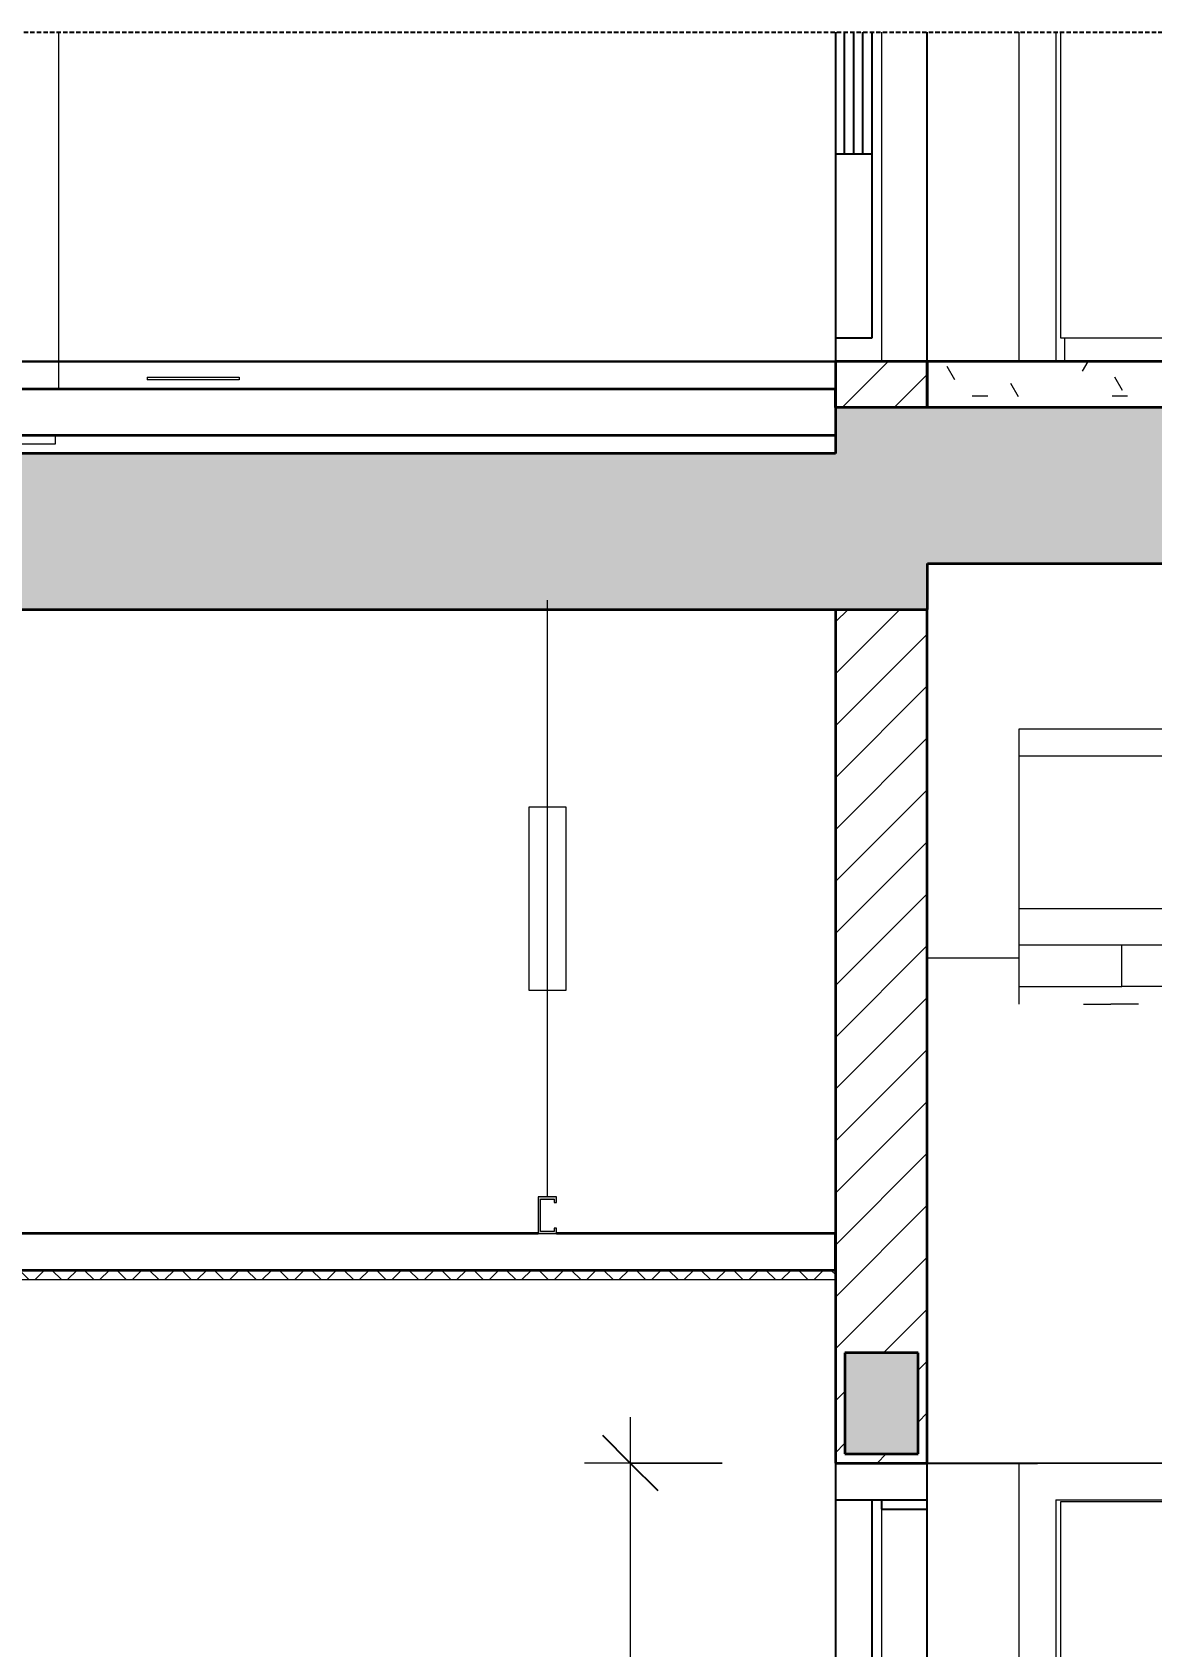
# Model space of a CAD drawing. Header units: millimetres. Extents: x 31444 to 224909, y 392 to 78637.
# Drawn here: x 90977 to 92197, y 4200 to 5959 of the extents above; entities that cross this region are included whole.
import ezdxf

# ---------------------------------------------------------------- set-up
doc = ezdxf.new("R2010")
doc.units = ezdxf.units.MM
for name, pattern in [('Centre', [31.75, 6.35, -4.7625, 15.875, -4.7625]), ('Dash', [6, 3, -3]), ('Hidden', [7.14375, 4.7625, -2.38125]), ('IMPORT-CENTER _2_', [40.64, 25.4, -5.08, 5.08, -5.08])]:
    doc.linetypes.add(name, pattern=pattern)
for name, color, linetype, lineweight in [('0-5', 130, 'Continuous', 5), ('A-ANNO-DIMS', 211, 'Continuous', 9), ('A-ANNO-DIMS-50', 211, 'Continuous', 9), ('A-CLNG-1', 250, 'Continuous', 35), ('A-CLNG-FNSH-1', 7, 'Continuous', 18), ('A-CLNG-PATT-4', 9, 'Continuous', 18), ('A-DETL-GENF', 92, 'Continuous', 18), ('A-DETL-GENF-4', 9, 'Continuous', 18), ('A-DETL-GENF-5', 92, 'Hidden', 25), ('A-DETL-GENF-HDLN-1', 7, 'Dash', 18), ('A-DETL-MEDM', 33, 'Continuous', 35), ('A-DOOR', 31, 'Continuous', 18), ('A-DOOR-3', 7, 'Continuous', 18), ('A-DOOR-4', 50, 'Continuous', 25), ('A-FLOR-2', 7, 'Continuous', 18), ('A-FLOR-FNSH-1', 250, 'Continuous', 35), ('A-FLOR-LEVL-2', 51, 'Centre', 9), ('A-FLOR-PATT-3', 67, 'Continuous', 18), ('A-GLAZ-CURT', 52, 'Continuous', 18), ('A-GLAZ-CURT-3', 7, 'Continuous', 18), ('A-WALL-2', 250, 'Continuous', 35), ('A-WALL-3', 7, 'Continuous', 18), ('A-WALL-PATT-1', 9, 'Continuous', 18), ('G-IMPT', 8, 'Continuous', 18), ('G-IMPT-5', 8, 'IMPORT-CENTER _2_', 18), ('M-EQPM', 50, 'Continuous', 18), ('M-EQPM-2', 7, 'Continuous', 18), ('M-EQPM-4', 50, 'Continuous', 25), ('S-BEAM-1', 7, 'Continuous', 18)]:
    doc.layers.add(name, color=color, linetype=linetype, lineweight=lineweight)
doc.styles.add('UTM Avo', font='', dxfattribs={"width": 0.9, "height": 125})
doc.styles.get('UTM Avo').set_extended_font_data('UTM Avo')
doc.dimstyles.new('1_Dim_chi_tiet_2_5', dxfattribs={"dimscale": 304.8, "dimtxt": 124.912619, "dimasz": 0.19685, "dimexe": 0.164042, "dimexo": 0.0625, "dimgap": 0.016404, "dimtad": 1, "dimdec": 0, "dimrnd": 5, "dimzin": 0, "dimdsep": 46, "dimtxsty": 'UTM Avo', "dimblk1": 'OBLIQUE', "dimblk2": 'OBLIQUE', "dimsah": 1, "dimcen": 0.09, "dimdle": 0.164042, "dimazin": 0, "dimtfac": 1, "dimtdec": 4, "dimtix": 1, "dimtmove": 0, "dimatfit": 3, "dimfxl": 0.328084, "dimfxlon": 1, "dimtvp": 1, "dimtolj": 1, "dimtzin": 0, "dimarcsym": 2})
pattern_1 = [(45, (60606.818, 15875), (-28.28427, 28.28427), [])]

# ---------------------------------------------------------------- blocks, each defined once
blk = doc.blocks.new('NCV_TKTC_KET CAU_rvt-5-TKCS_CĂN HỘ LOẠI 3 - MẶT CẮT 4')
at = {"layer": 'S-BEAM-1'}
blk.add_line((67036.9, 4950), (66936.9, 4950), dxfattribs=at)
blk = doc.blocks.new('DOOR_CW_01 CANH MO-PANEL KINH - DIW_01-900x2200-CỬA GỖ VÂN LAMINATE-553375-TKCS_CĂN HỘ LOẠI 3 - MẶT CẮT 4')
at = {"layer": 'A-DETL-GENF-HDLN-1'}
blk.add_line((67896.9, 5600), (67622.9, 5958.8), dxfattribs=at)
at = {"layer": 'A-DOOR-3'}
for p, q in [((67036.9, 5600), (67036.9, 5958.8)), ((67076.9, 5958.8), (67076.9, 5600)), ((67081.9, 5958.8), (67081.9, 5626)), ((67201.9, 5826), (67201.9, 5958.8)), ((67216.9, 5958.8), (67216.9, 5841)), ((67756.9, 5841), (67756.9, 5958.8)), ((67771.9, 5958.8), (67771.9, 5826)), ((67891.9, 5626), (67891.9, 5958.8)), ((67896.9, 5600), (67896.9, 5958.8)), ((67936.9, 5958.8), (67936.9, 5600)), ((67216.9, 5841), (67756.9, 5841)), ((67771.9, 5826), (67201.9, 5826)), ((67081.9, 5626), (67891.9, 5626)), ((67086.9, 5600), (67086.9, 5626)), ((67886.9, 5600), (67886.9, 5626))]:
    blk.add_line(p, q, dxfattribs=at)
blk = doc.blocks.new('DOOR_CW_01 CANH MO-PANEL KINH - DIG_02-800x2200-CỬA NHÔM KÍNH-400864-TKCS_CĂN HỘ LOẠI 3 - MẶT CẮT 4')
at = {"layer": 'A-DOOR-3'}
for p, q in [((66836.9, 5958.8), (66836.9, 5600)), ((66886.9, 5958.8), (66886.9, 5600)), ((66936.9, 5958.8), (66936.9, 5600))]:
    blk.add_line(p, q, dxfattribs=at)
at = {"layer": 'A-DOOR-4'}
for p, q in [((66836.9, 5958.8), (66836.9, 5600)), ((66836.9, 5958.8), (66836.9, 5600)), ((66846.9, 5826), (66846.9, 5958.8)), ((66856.9, 5826), (66856.9, 5958.8)), ((66866.9, 5826), (66866.9, 5958.8)), ((66876.9, 5626), (66876.9, 5958.8)), ((66936.9, 5600), (66936.9, 5958.8)), ((66936.9, 5600), (66936.9, 5958.8)), ((66876.9, 5826), (66836.9, 5826)), ((66836.9, 5626), (66876.9, 5626))]:
    blk.add_line(p, q, dxfattribs=at)
blk = doc.blocks.new('THU NUOC - THU NUOC-461820-TKCS_CĂN HỘ LOẠI 3 - MẶT CẮT 4')
at = {"layer": 'M-EQPM-2'}
for p, q in [((66087.3, 5583.2), (66187.3, 5583.2)), ((66087.3, 5583.2), (66087.3, 5580)), ((66187.3, 5580), (66087.3, 5580)), ((66187.3, 5583.2), (66187.3, 5580))]:
    blk.add_line(p, q, dxfattribs=at)
blk = doc.blocks.new('System Panel - Glazed-901219-TKCS_CĂN HỘ LOẠI 3 - MẶT CẮT 4')
at = {"layer": 'A-GLAZ-CURT-3'}
for p, q in [((65543.1, 5958.8), (65543.1, 5570)), ((65990.9, 5570), (65990.9, 5958.8))]:
    blk.add_line(p, q, dxfattribs=at)
blk = doc.blocks.new('NCV_TKTC_TANG 2_rvt-4-TKCS_CĂN HỘ LOẠI 3 - MẶT CẮT 4')
at = {"layer": 'A-FLOR-PATT-3'}
h = blk.add_hatch(dxfattribs=at)
h.set_pattern_fill('FP_14', color=256, style=0, pattern_type=2)
h.set_pattern_definition([(0, (60606.82, 15875), (203.2, 50.8), [16.764, -135.636, 16.764, -135.636, -812.8]), (0, (60606.82, 15875), (203.2, 50.8), [-304.8, 16.764, -288.036, 16.764, -135.636, -355.6]), (0, (60606.82, 15875), (203.2, 50.8), [-762, 16.764, -84.836, 16.764, -237.236]), (120, (60683.02, 15900.4), (-145.59409, 150.57636), [16.764, -135.636, 16.764, -135.636, -812.8]), (120, (60683.02, 15900.4), (-145.59409, 150.57636), [-304.8, 16.764, -288.036, 16.764, -135.636, -355.6]), (120, (60683.02, 15900.4), (-145.59409, 150.57636), [-762, 16.764, -84.836, 16.764, -237.236]), (240, (60708.42, 16002), (-57.60591, -201.37636), [16.764, -135.636, 16.764, -135.636, -812.8]), (240, (60708.42, 16002), (-57.60591, -201.37636), [-304.8, 16.764, -288.036, 16.764, -135.636, -355.6]), (240, (60708.42, 16002), (-57.60591, -201.37636), [-762, 16.764, -84.836, 16.764, -237.236])])
h.paths.add_polyline_path([(68550.2, 5550), (69836.9, 5550), (69836.9, 5600), (66936.9, 5600), (66936.9, 5550), (68136.9, 5550)])
at = {"layer": 'A-WALL-PATT-1'}
h = blk.add_hatch(dxfattribs=at)
h.set_pattern_fill('FP_13', color=256, style=0, pattern_type=2)
h.set_pattern_definition(pattern_1)
h.paths.add_polyline_path([(66886.9, 5550), (66936.9, 5550), (66936.9, 5600), (66836.9, 5600), (66837.1, 5550)])
at = {"layer": 'A-FLOR-2'}
for p, q in [((65986.9, 5510), (65539.6, 5510)), ((65986.9, 5520), (65986.9, 5510))]:
    blk.add_line(p, q, dxfattribs=at)
at = {"layer": 'A-FLOR-FNSH-1'}
for p, q in [((66937, 5600), (66837, 5600)), ((66837, 5600), (66837, 5550)), ((69836.9, 5600), (66936.9, 5600)), ((66936.9, 5600), (66936.9, 5550)), ((66937, 5550), (66937, 5600)), ((66836.9, 5570), (64936.9, 5570)), ((66836.9, 5550), (66836.9, 5570)), ((64936.9, 5520), (66836.9, 5520))]:
    blk.add_line(p, q, dxfattribs=at)
at = {"layer": 'A-WALL-2'}
for p, q in [((66936.9, 5600), (66836.9, 5600)), ((66836.9, 5600), (66836.9, 5550)), ((66936.9, 5550), (66936.9, 5600))]:
    blk.add_line(p, q, dxfattribs=at)
at = {"layer": 'A-WALL-3'}
for p, q in [((67036.9, 5700), (67036.9, 5958.8)), ((67036.9, 5600), (67036.9, 5700))]:
    blk.add_line(p, q, dxfattribs=at)
at = {"layer": 'A-DOOR'}
for name in ['DOOR_CW_01 CANH MO-PANEL KINH - DIG_02-800x2200-CỬA NHÔM KÍNH-400864-TKCS_CĂN HỘ LOẠI 3 - MẶT CẮT 4', 'DOOR_CW_01 CANH MO-PANEL KINH - DIW_01-900x2200-CỬA GỖ VÂN LAMINATE-553375-TKCS_CĂN HỘ LOẠI 3 - MẶT CẮT 4']:
    blk.add_blockref(name, (0, 0), dxfattribs=at)
at = {"layer": 'A-GLAZ-CURT'}
blk.add_blockref('System Panel - Glazed-901219-TKCS_CĂN HỘ LOẠI 3 - MẶT CẮT 4', (0, 0), dxfattribs=at)
at = {"layer": 'M-EQPM'}
blk.add_blockref('THU NUOC - THU NUOC-461820-TKCS_CĂN HỘ LOẠI 3 - MẶT CẮT 4', (0, 0), dxfattribs=at)
blk = doc.blocks.new('DOOR_CW_01 CANH MO-PANEL KINH - DIW_01-900x2200-CỬA GỖ VÂN LAMINATE-V71-TKCS_CĂN HỘ LOẠI 3 - MẶT CẮT 4')
at = {"layer": 'A-DOOR-3'}
for p, q in [((67936.9, 4400), (67036.9, 4400)), ((67036.9, 2200), (67036.9, 4400)), ((67076.9, 4360), (67076.9, 2200)), ((67076.9, 4360), (67896.9, 4360)), ((67081.9, 4358), (67081.9, 2226)), ((67891.9, 4358), (67081.9, 4358))]:
    blk.add_line(p, q, dxfattribs=at)
blk = doc.blocks.new('DOOR_CW_01 CANH MO-PANEL KINH - DIG_02-800x2200-CỬA NHÔM KÍNH-V72-TKCS_CĂN HỘ LOẠI 3 - MẶT CẮT 4')
at = {"layer": 'A-DOOR-3'}
for p, q in [((66836.9, 4360), (66836.9, 2200)), ((66886.9, 4350), (66886.9, 2200)), ((66936.9, 4350), (66936.9, 2200))]:
    blk.add_line(p, q, dxfattribs=at)
at = {"layer": 'A-DOOR-4'}
for p, q in [((66836.9, 4400), (66836.9, 2200)), ((66836.9, 4400), (67056.9, 4400)), ((66836.9, 4400), (66836.9, 2200)), ((66936.9, 4400), (66836.9, 4400)), ((66836.9, 4400), (66836.9, 4360)), ((66936.9, 2200), (66936.9, 4400)), ((66936.9, 2200), (66936.9, 4400)), ((66936.9, 4350), (66936.9, 4400)), ((66836.9, 4360), (66936.9, 4360)), ((66836.9, 4360), (66876.9, 4360)), ((66836.9, 4360), (66886.9, 4360)), ((66876.9, 2226), (66876.9, 4360)), ((66886.9, 4360), (66886.9, 4350)), ((66886.9, 4350), (66936.9, 4350))]:
    blk.add_line(p, q, dxfattribs=at)
blk = doc.blocks.new('Air_Conditioner_on_wall_20381 - Air_Conditioner_on_wall_20381-806652-TKCS_CĂN HỘ LOẠI 3 - MẶT CẮT 4')
at = {"layer": 'M-EQPM-2'}
for p, q in [((67036.9, 5170), (67036.9, 5200)), ((67036.9, 5200), (67836.9, 5200)), ((67836.9, 5200), (67836.9, 5170)), ((67036.9, 5004.1), (67036.9, 5170)), ((67836.9, 5170), (67036.9, 5170)), ((67836.9, 5170), (67836.9, 5004.1)), ((67036.9, 4964.8), (67036.9, 5004.1)), ((67036.9, 5004.1), (67836.9, 5004.1)), ((67836.9, 5004.1), (67836.9, 4964.8)), ((67036.9, 4919.1), (67036.9, 4964.8)), ((67036.9, 4964.8), (67148.9, 4964.8)), ((67148.9, 4964.8), (67816.9, 4964.8)), ((67148.9, 4919.1), (67148.9, 4964.8)), ((67816.9, 4964.8), (67836.9, 4964.8)), ((67816.9, 4964.8), (67816.9, 4919.1)), ((67836.9, 4964.8), (67836.9, 4919.1)), ((67036.9, 4900), (67036.9, 4919.1)), ((67036.9, 4919.1), (67148.9, 4919.1)), ((67816.9, 4919.1), (67148.9, 4919.1)), ((67816.9, 4919.1), (67836.9, 4919.1)), ((67836.9, 4919.1), (67836.9, 4900)), ((67107, 4900), (67136.9, 4900)), ((67166.9, 4900), (67136.9, 4900)), ((67307, 4900), (67336.9, 4900)), ((67366.9, 4900), (67336.9, 4900)), ((67507, 4900), (67536.9, 4900)), ((67566.9, 4900), (67536.9, 4900)), ((67707, 4900), (67736.9, 4900)), ((67766.9, 4900), (67736.9, 4900))]:
    blk.add_line(p, q, dxfattribs=at)
blk = doc.blocks.new('NCV_TKTC_TANG 1_rvt-4-TKCS_CĂN HỘ LOẠI 3 - MẶT CẮT 4')
at = {"layer": 'A-CLNG-PATT-4'}
h = blk.add_hatch(dxfattribs=at)
h.set_pattern_fill('FP_16', color=256, style=0, pattern_type=2)
h.set_pattern_definition([(45, (60606.818, 15875), (-17.67767, 17.67767), []), (135, (60606.818, 15875), (-17.67767, -17.67767), [])])
h.paths.add_polyline_path([(66836.9, 4600), (66836.9, 4610), (64936.9, 4610), (64936.9, 4600), (66637, 4600)])
at = {"layer": 'A-WALL-PATT-1'}
h = blk.add_hatch(dxfattribs=at)
h.set_pattern_fill('FP_13', color=256, style=0, pattern_type=2)
h.set_pattern_definition(pattern_1)
h.paths.add_polyline_path([(66926.9, 4400), (66936.9, 4400), (66936.9, 5330), (66836.9, 5330), (66836.9, 4400), (66846.9, 4400)])
h.paths.add_polyline_path([(66926.9, 4410), (66846.9, 4410), (66846.9, 4520), (66926.9, 4520), (66926.9, 4448.3)])
at = {"layer": 'A-CLNG-1'}
for p, q in [((66513.1, 4650), (65933.1, 4650)), ((66836.9, 4650), (66533.1, 4650)), ((66836.9, 4610), (66836.9, 4650)), ((66836.9, 4610), (64936.9, 4610))]:
    blk.add_line(p, q, dxfattribs=at)
at = {"layer": 'A-CLNG-FNSH-1'}
for p, q in [((66836.9, 4600), (66836.9, 4610)), ((64936.9, 4600), (66836.9, 4600))]:
    blk.add_line(p, q, dxfattribs=at)
at = {"layer": 'A-WALL-2'}
for p, q in [((66836.9, 5330), (66836.9, 4400)), ((66936.9, 4400), (66936.9, 5330)), ((66836.9, 4400), (66936.9, 4400))]:
    blk.add_line(p, q, dxfattribs=at)
at = {"layer": 'A-WALL-3'}
for p, q in [((67036.9, 4400), (67936.9, 4400)), ((67036.9, 2300), (67036.9, 4400))]:
    blk.add_line(p, q, dxfattribs=at)
at = {"layer": 'A-DOOR'}
for name in ['DOOR_CW_01 CANH MO-PANEL KINH - DIG_02-800x2200-CỬA NHÔM KÍNH-V72-TKCS_CĂN HỘ LOẠI 3 - MẶT CẮT 4', 'DOOR_CW_01 CANH MO-PANEL KINH - DIW_01-900x2200-CỬA GỖ VÂN LAMINATE-V71-TKCS_CĂN HỘ LOẠI 3 - MẶT CẮT 4']:
    blk.add_blockref(name, (0, 0), dxfattribs=at)
at = {"layer": 'M-EQPM'}
blk.add_blockref('Air_Conditioner_on_wall_20381 - Air_Conditioner_on_wall_20381-806652-TKCS_CĂN HỘ LOẠI 3 - MẶT CẮT 4', (0, 0), dxfattribs=at)
blk = doc.blocks.new('TKTC_XREF_251221_MB TANG 2-7 - TKTC_XREF_260130_MB TANG 2-5_dwg_$cc-4746802-TKCS_CĂN HỘ LOẠI 3 - MẶT CẮT 4')
at = {"layer": 'G-IMPT-5'}
for p, q in [((66374.8, 5600), (66495.9, 5600)), ((66435, 5600), (66435.8, 5600))]:
    blk.add_line(p, q, dxfattribs=at)
at = {"layer": 'M-EQPM'}
for p, q in [((66435.4, 5600), (66390.4, 5600)), ((66390.4, 5600), (66480.4, 5600)), ((66480.4, 5600), (66435.4, 5600)), ((66435.7, 5600), (66435.7, 5600))]:
    blk.add_line(p, q, dxfattribs=at)
blk = doc.blocks.new('TKTC_XREF_251221_MB TANG 2-7 - TKTC_XREF_260130_MB TANG 2-5_dwg_CUM U_DN100-4746799-TKCS_CĂN HỘ LOẠI 3 - MẶT CẮT 4')
at = {"layer": 'G-IMPT'}
for p, q in [((66382.2, 5600), (66379.9, 5600)), ((66380.9, 5600), (66489.8, 5600)), ((66381.2, 5600), (66380.9, 5600)), ((66387.8, 5600), (66381, 5600)), ((66382.1, 5600), (66382.2, 5600)), ((66386.7, 5600), (66382.2, 5600)), ((66383.2, 5600), (66382.4, 5600)), ((66385.7, 5600), (66383.2, 5600)), ((66385.7, 5600), (66383.2, 5600)), ((66385.7, 5600), (66383.2, 5600)), ((66386.5, 5600), (66385.7, 5600)), ((66389, 5600), (66386.7, 5600)), ((66386.7, 5600), (66386.7, 5600)), ((66387.2, 5600), (66483.5, 5600)), ((66390.4, 5600), (66480.4, 5600)), ((66484.8, 5600), (66482.5, 5600)), ((66490.5, 5600), (66483.6, 5600)), ((66489.3, 5600), (66484.8, 5600)), ((66484.8, 5600), (66484.8, 5600)), ((66485.8, 5600), (66485.1, 5600)), ((66488.4, 5600), (66485.8, 5600)), ((66488.3, 5600), (66485.8, 5600)), ((66488.3, 5600), (66485.8, 5600)), ((66489.1, 5600), (66488.4, 5600)), ((66491.6, 5600), (66489.3, 5600)), ((66489.3, 5600), (66489.3, 5600)), ((66490.2, 5600), (66489.8, 5600))]:
    blk.add_line(p, q, dxfattribs=at)
at = {"layer": 'G-IMPT', "flags": 128}
for points in [[(66388.9, 5600), (66390.5, 5600), (66390.5, 5600), (66378.3, 5600), (66378.3, 5600), (66379.9, 5600)], [(66379.9, 5600), (66379.9, 5600), (66388.9, 5600), (66389, 5600)], [(66386.5, 5600), (66386.5, 5600), (66382.4, 5600), (66382.4, 5600)], [(66387.5, 5600), (66387.2, 5600), (66390.4, 5600)], [(66483.9, 5600), (66483.5, 5600), (66480.4, 5600)], [(66491.6, 5600), (66493.1, 5600), (66493.1, 5600), (66481, 5600), (66481, 5600), (66482.5, 5600)], [(66482.5, 5600), (66482.5, 5600), (66491.6, 5600), (66491.6, 5600)], [(66489.1, 5600), (66489.1, 5600), (66485.1, 5600), (66485, 5600)]]:
    blk.add_lwpolyline(points, dxfattribs=at)
blk = doc.blocks.new('TKTC_XREF_251221_MB TANG 2-7 - TKTC_XREF_260130_MB TANG 2-5_dwg_$cc-4746807-TKCS_CĂN HỘ LOẠI 3 - MẶT CẮT 4')
at = {"layer": 'G-IMPT-5'}
for p, q in [((66585.1, 5600), (66738.1, 5600)), ((66661.6, 5600), (66661.6, 5600))]:
    blk.add_line(p, q, dxfattribs=at)
at = {"layer": 'M-EQPM'}
for p, q in [((66661.6, 5600), (66604.7, 5600)), ((66604.7, 5600), (66718.4, 5600)), ((66715.6, 5600), (66607.5, 5600)), ((66607.5, 5600), (66661.6, 5600)), ((66661.6, 5600), (66715.6, 5600)), ((66718.4, 5600), (66661.6, 5600))]:
    blk.add_line(p, q, dxfattribs=at)
blk = doc.blocks.new('TKTC_XREF_251221_MB TANG 2-7 - TKTC_XREF_260130_MB TANG 2-5_dwg_CUM U_DN100-V75-TKCS_CĂN HỘ LOẠI 3 - MẶT CẮT 4')
at = {"layer": 'G-IMPT'}
for p, q in [((64686.3, 5600), (64684.4, 5600)), ((64684.4, 5600), (64699.7, 5600)), ((64686.3, 5600), (64689.2, 5600)), ((64697.8, 5600), (64686.3, 5600)), ((64687.7, 5600), (64696.4, 5600)), ((64825.7, 5600), (64688.1, 5600)), ((64689.2, 5600), (64694.9, 5600)), ((64689.5, 5600), (64690.4, 5600)), ((64689.5, 5600), (64694.6, 5600)), ((64690.4, 5600), (64693.6, 5600)), ((64690.4, 5600), (64693.6, 5600)), ((64690.4, 5600), (64693.6, 5600)), ((64693.6, 5600), (64694.6, 5600)), ((64694.9, 5600), (64697.8, 5600)), ((64817.7, 5600), (64696, 5600)), ((64696, 5600), (64700, 5600)), ((64699.7, 5600), (64697.8, 5600)), ((64813.7, 5600), (64700, 5600)), ((64817.7, 5600), (64813.7, 5600)), ((64816, 5600), (64814.1, 5600)), ((64814.1, 5600), (64829.4, 5600)), ((64816, 5600), (64818.8, 5600)), ((64827.5, 5600), (64816, 5600)), ((64817.4, 5600), (64826, 5600)), ((64818.8, 5600), (64824.6, 5600)), ((64819.2, 5600), (64820.1, 5600)), ((64819.2, 5600), (64824.3, 5600)), ((64820.1, 5600), (64823.3, 5600)), ((64820.1, 5600), (64823.3, 5600)), ((64820.1, 5600), (64823.3, 5600)), ((64823.3, 5600), (64824.3, 5600)), ((64824.6, 5600), (64827.5, 5600)), ((64829.4, 5600), (64827.5, 5600))]:
    blk.add_line(p, q, dxfattribs=at)
blk = doc.blocks.new('TKTC_XREF_251221_MB TANG 2-7 - TKTC_XREF_260130_MB TANG 2-5_dwg_$cc-4746806-TKCS_CĂN HỘ LOẠI 3 - MẶT CẮT 4')
at = {"layer": 'G-IMPT-5'}
for p, q in [((66265.2, 5600), (66112.2, 5600)), ((66188.7, 5600), (66188.7, 5600))]:
    blk.add_line(p, q, dxfattribs=at)
at = {"layer": 'M-EQPM'}
for p, q in [((66245.5, 5600), (66131.8, 5600)), ((66131.8, 5600), (66188.7, 5600)), ((66188.7, 5600), (66134.6, 5600)), ((66134.6, 5600), (66242.7, 5600)), ((66242.7, 5600), (66188.7, 5600)), ((66188.7, 5600), (66245.5, 5600))]:
    blk.add_line(p, q, dxfattribs=at)
blk = doc.blocks.new('TKTC_XREF_251221_MB TANG 2-7 - TKTC_XREF_260130_MB TANG 2-5_dwg_$cc-4746801-TKCS_CĂN HỘ LOẠI 3 - MẶT CẮT 4')
at = {"layer": 'G-IMPT-5'}
for p, q in [((65979.8, 5600), (66100.8, 5600)), ((66039.9, 5600), (66040.7, 5600))]:
    blk.add_line(p, q, dxfattribs=at)
at = {"layer": 'M-EQPM'}
for p, q in [((66040.3, 5600), (65995.3, 5600)), ((65995.3, 5600), (66085.3, 5600)), ((66085.3, 5600), (66040.3, 5600)), ((66040.6, 5600), (66040.6, 5600))]:
    blk.add_line(p, q, dxfattribs=at)
blk = doc.blocks.new('TKTC_XREF_251221_MB TANG 2-7 - TKTC_XREF_260130_MB TANG 2-5_dwg_$cc-V76-TKCS_CĂN HỘ LOẠI 3 - MẶT CẮT 4')
at = {"layer": 'G-IMPT-5'}
for p, q in [((66357.5, 5600), (66478.6, 5600)), ((66417.6, 5600), (66418.5, 5600))]:
    blk.add_line(p, q, dxfattribs=at)
at = {"layer": 'M-EQPM'}
for p, q in [((66418, 5600), (66373, 5600)), ((66373, 5600), (66463, 5600)), ((66463, 5600), (66418, 5600)), ((66418.3, 5600), (66418.3, 5600))]:
    blk.add_line(p, q, dxfattribs=at)
blk = doc.blocks.new('TKTC_XREF_251221_MB TANG 2-7 - TKTC_XREF_260130_MB TANG 2-5_dwg_CUM U_DN100-V77-TKCS_CĂN HỘ LOẠI 3 - MẶT CẮT 4')
at = {"layer": 'G-IMPT'}
for p, q in [((66364.8, 5600), (66362.6, 5600)), ((66363.5, 5600), (66472.5, 5600)), ((66363.9, 5600), (66363.5, 5600)), ((66370.5, 5600), (66363.7, 5600)), ((66369.4, 5600), (66364.8, 5600)), ((66364.8, 5600), (66364.8, 5600)), ((66365.9, 5600), (66365.1, 5600)), ((66368.4, 5600), (66365.9, 5600)), ((66368.4, 5600), (66365.9, 5600)), ((66368.4, 5600), (66365.9, 5600)), ((66369.2, 5600), (66368.4, 5600)), ((66371.7, 5600), (66369.4, 5600)), ((66369.4, 5600), (66369.4, 5600)), ((66369.9, 5600), (66466.2, 5600)), ((66373, 5600), (66463, 5600)), ((66467.5, 5600), (66465.2, 5600)), ((66473.2, 5600), (66466.3, 5600)), ((66467.4, 5600), (66467.5, 5600)), ((66472, 5600), (66467.5, 5600)), ((66468.5, 5600), (66467.8, 5600)), ((66471, 5600), (66468.5, 5600)), ((66471, 5600), (66468.5, 5600)), ((66471, 5600), (66468.5, 5600)), ((66471.8, 5600), (66471, 5600)), ((66474.3, 5600), (66472, 5600)), ((66472, 5600), (66472, 5600)), ((66472.9, 5600), (66472.5, 5600))]:
    blk.add_line(p, q, dxfattribs=at)
at = {"layer": 'G-IMPT', "flags": 128}
for points in [[(66371.6, 5600), (66373.1, 5600), (66373.1, 5600), (66361, 5600), (66361, 5600), (66362.5, 5600)], [(66362.6, 5600), (66362.5, 5600), (66371.6, 5600), (66371.7, 5600)], [(66369.1, 5600), (66369.2, 5600), (66365.1, 5600), (66365.1, 5600)], [(66370.2, 5600), (66369.9, 5600), (66373, 5600)], [(66466.5, 5600), (66466.2, 5600), (66463, 5600)], [(66474.3, 5600), (66475.8, 5600), (66475.8, 5600), (66463.6, 5600), (66463.6, 5600), (66465.2, 5600)], [(66465.2, 5600), (66465.2, 5600), (66474.3, 5600), (66474.3, 5600)], [(66471.8, 5600), (66471.8, 5600), (66467.8, 5600), (66467.7, 5600)]]:
    blk.add_lwpolyline(points, dxfattribs=at)
blk = doc.blocks.new('TKTC_XREF_251221_MB TANG 2-7 - TKTC_XREF_260130_MB TANG 2-5_dwg_$cc-4746798-TKCS_CĂN HỘ LOẠI 3 - MẶT CẮT 4')
at = {"layer": 'G-IMPT-5'}
for p, q in [((66581.7, 5600), (66734.8, 5600)), ((66658.2, 5600), (66658.3, 5600))]:
    blk.add_line(p, q, dxfattribs=at)
at = {"layer": 'M-EQPM'}
for p, q in [((66658.2, 5600), (66601.4, 5600)), ((66601.4, 5600), (66715.1, 5600)), ((66715.1, 5600), (66658.2, 5600)), ((66658.3, 5600), (66658.3, 5600))]:
    blk.add_line(p, q, dxfattribs=at)
blk = doc.blocks.new('TKTC_XREF_251221_MB TANG 2-7 - TKTC_XREF_260130_MB TANG 2-5_dwg_CUM U_DN100-V78-TKCS_CĂN HỘ LOẠI 3 - MẶT CẮT 4')
at = {"layer": 'G-IMPT'}
for p, q in [((66588.6, 5600), (66591.5, 5600)), ((66590.1, 5600), (66598.7, 5600)), ((66728, 5600), (66590.3, 5600)), ((66590.4, 5600), (66590.3, 5600)), ((66591.5, 5600), (66597.2, 5600)), ((66591.5, 5600), (66591.5, 5600)), ((66591.8, 5600), (66592.8, 5600)), ((66592.8, 5600), (66596, 5600)), ((66592.8, 5600), (66596, 5600)), ((66592.8, 5600), (66596, 5600)), ((66596, 5600), (66596.9, 5600)), ((66597.2, 5600), (66600.1, 5600)), ((66597.2, 5600), (66597.2, 5600)), ((66720, 5600), (66598.3, 5600)), ((66716, 5600), (66602.3, 5600)), ((66718.3, 5600), (66721.2, 5600)), ((66719.7, 5600), (66728.3, 5600)), ((66721.2, 5600), (66726.9, 5600)), ((66721.2, 5600), (66721.2, 5600)), ((66721.5, 5600), (66722.4, 5600)), ((66722.4, 5600), (66725.6, 5600)), ((66722.4, 5600), (66725.6, 5600)), ((66722.4, 5600), (66725.6, 5600)), ((66725.6, 5600), (66726.6, 5600)), ((66726.9, 5600), (66729.8, 5600)), ((66726.9, 5600), (66726.9, 5600)), ((66728, 5600), (66728, 5600))]:
    blk.add_line(p, q, dxfattribs=at)
at = {"layer": 'G-IMPT', "flags": 128}
for points in [[(66588.6, 5600), (66586.7, 5600), (66586.7, 5600), (66602, 5600), (66602, 5600), (66600.1, 5600)], [(66600.1, 5600), (66600.1, 5600), (66588.6, 5600), (66588.6, 5600)], [(66591.8, 5600), (66591.8, 5600), (66596.9, 5600), (66596.9, 5600)], [(66598.3, 5600), (66598.3, 5600), (66602.3, 5600)], [(66720, 5600), (66720, 5600), (66716, 5600)], [(66718.3, 5600), (66716.4, 5600), (66716.4, 5600), (66731.7, 5600), (66731.7, 5600), (66729.8, 5600)], [(66729.8, 5600), (66729.8, 5600), (66718.3, 5600), (66718.3, 5600)], [(66721.5, 5600), (66721.5, 5600), (66726.6, 5600), (66726.6, 5600)]]:
    blk.add_lwpolyline(points, dxfattribs=at)
blk = doc.blocks.new('TKTC_XREF_251221_MB TANG 2-7 - TKTC_XREF_260130_MB TANG 2-5_dwg_$cc-4746795-TKCS_CĂN HỘ LOẠI 3 - MẶT CẮT 4')
at = {"layer": 'G-IMPT-5'}
for p, q in [((66261.3, 5600), (66108.3, 5600)), ((66184.7, 5600), (66184.9, 5600))]:
    blk.add_line(p, q, dxfattribs=at)
at = {"layer": 'M-EQPM'}
for p, q in [((66241.7, 5600), (66127.9, 5600)), ((66127.9, 5600), (66184.8, 5600)), ((66184.8, 5600), (66184.8, 5600)), ((66184.8, 5600), (66241.7, 5600))]:
    blk.add_line(p, q, dxfattribs=at)
blk = doc.blocks.new('TKTC_XREF_251221_MB TANG 2-7 - TKTC_XREF_260130_MB TANG 2-5_dwg_$cc-V79-TKCS_CĂN HỘ LOẠI 3 - MẶT CẮT 4')
at = {"layer": 'G-IMPT-5'}
for p, q in [((65986.3, 5600), (66107.4, 5600)), ((66046.4, 5600), (66047.3, 5600))]:
    blk.add_line(p, q, dxfattribs=at)
at = {"layer": 'M-EQPM'}
for p, q in [((66046.9, 5600), (66001.9, 5600)), ((66001.9, 5600), (66091.9, 5600)), ((66091.9, 5600), (66046.9, 5600)), ((66047.2, 5600), (66047.2, 5600))]:
    blk.add_line(p, q, dxfattribs=at)
blk = doc.blocks.new('TKTC_XREF_251221_MB TANG 2-7 - TKTC_XREF_251221_MB TANG 2-7-2039446-TKCS_CĂN HỘ LOẠI 3 - MẶT CẮT 4')
at = {"layer": 'M-EQPM'}
for p, q in [((66735, 5600), (65983.3, 5600)), ((65983.3, 5600), (66735.3, 5600)), ((66736.2, 5600), (65984.3, 5600)), ((65984.3, 5600), (65984.6, 5600)), ((65984.6, 5600), (66734.7, 5600)), ((66735.2, 5600), (65985.1, 5600)), ((65985.1, 5600), (65985.4, 5600)), ((66737.1, 5600), (65985.3, 5600)), ((65985.3, 5600), (66737.4, 5600)), ((65985.4, 5600), (66735.5, 5600)), ((65986, 5600), (65986.3, 5600)), ((66734.5, 5600), (65986, 5600)), ((65986.3, 5600), (66736.5, 5600)), ((66734.7, 5600), (66734.5, 5600)), ((66735.3, 5600), (66735, 5600)), ((66735.5, 5600), (66735.2, 5600)), ((66736.5, 5600), (66736.2, 5600)), ((66737.4, 5600), (66737.1, 5600))]:
    blk.add_line(p, q, dxfattribs=at)
at = {"layer": 'M-EQPM-4'}
for p, q in [((61166.4, 5600), (70715.3, 5600)), ((69765.2, 5600), (65036.9, 5600)), ((65036.9, 5600), (69763.6, 5600))]:
    blk.add_line(p, q, dxfattribs=at)
for name, p in [('TKTC_XREF_251221_MB TANG 2-7 - TKTC_XREF_260130_MB TANG 2-5_dwg_$cc-4746801-TKCS_CĂN HỘ LOẠI 3 - MẶT CẮT 4', (0, 0)), ('TKTC_XREF_251221_MB TANG 2-7 - TKTC_XREF_260130_MB TANG 2-5_dwg_$cc-4746801-TKCS_CĂN HỘ LOẠI 3 - MẶT CẮT 4', (2.1, 0)), ('TKTC_XREF_251221_MB TANG 2-7 - TKTC_XREF_260130_MB TANG 2-5_dwg_CUM U_DN100-4746799-TKCS_CĂN HỘ LOẠI 3 - MẶT CẮT 4', (-395.1, 0)), ('TKTC_XREF_251221_MB TANG 2-7 - TKTC_XREF_260130_MB TANG 2-5_dwg_CUM U_DN100-4746799-TKCS_CĂN HỘ LOẠI 3 - MẶT CẮT 4', (-393, 0)), ('TKTC_XREF_251221_MB TANG 2-7 - TKTC_XREF_260130_MB TANG 2-5_dwg_$cc-V79-TKCS_CĂN HỘ LOẠI 3 - MẶT CẮT 4', (-0.8, 0)), ('TKTC_XREF_251221_MB TANG 2-7 - TKTC_XREF_260130_MB TANG 2-5_dwg_$cc-V79-TKCS_CĂN HỘ LOẠI 3 - MẶT CẮT 4', (0, 0)), ('TKTC_XREF_251221_MB TANG 2-7 - TKTC_XREF_260130_MB TANG 2-5_dwg_$cc-V79-TKCS_CĂN HỘ LOẠI 3 - MẶT CẮT 4', (1, 0)), ('TKTC_XREF_251221_MB TANG 2-7 - TKTC_XREF_260130_MB TANG 2-5_dwg_CUM U_DN100-V77-TKCS_CĂN HỘ LOẠI 3 - MẶT CẮT 4', (-371.9, 0)), ('TKTC_XREF_251221_MB TANG 2-7 - TKTC_XREF_260130_MB TANG 2-5_dwg_CUM U_DN100-V77-TKCS_CĂN HỘ LOẠI 3 - MẶT CẮT 4', (-371.1, 0)), ('TKTC_XREF_251221_MB TANG 2-7 - TKTC_XREF_260130_MB TANG 2-5_dwg_CUM U_DN100-V77-TKCS_CĂN HỘ LOẠI 3 - MẶT CẮT 4', (-370.2, 0)), ('TKTC_XREF_251221_MB TANG 2-7 - TKTC_XREF_260130_MB TANG 2-5_dwg_$cc-4746795-TKCS_CĂN HỘ LOẠI 3 - MẶT CẮT 4', (-0.8, 0)), ('TKTC_XREF_251221_MB TANG 2-7 - TKTC_XREF_260130_MB TANG 2-5_dwg_$cc-4746795-TKCS_CĂN HỘ LOẠI 3 - MẶT CẮT 4', (0, 0)), ('TKTC_XREF_251221_MB TANG 2-7 - TKTC_XREF_260130_MB TANG 2-5_dwg_$cc-4746795-TKCS_CĂN HỘ LOẠI 3 - MẶT CẮT 4', (1, 0)), ('TKTC_XREF_251221_MB TANG 2-7 - TKTC_XREF_260130_MB TANG 2-5_dwg_CUM U_DN100-V78-TKCS_CĂN HỘ LOẠI 3 - MẶT CẮT 4', (-475.1, 0)), ('TKTC_XREF_251221_MB TANG 2-7 - TKTC_XREF_260130_MB TANG 2-5_dwg_$cc-4746806-TKCS_CĂN HỘ LOẠI 3 - MẶT CẮT 4', (0, 0)), ('TKTC_XREF_251221_MB TANG 2-7 - TKTC_XREF_260130_MB TANG 2-5_dwg_CUM U_DN100-V78-TKCS_CĂN HỘ LOẠI 3 - MẶT CẮT 4', (-474.3, 0)), ('TKTC_XREF_251221_MB TANG 2-7 - TKTC_XREF_260130_MB TANG 2-5_dwg_CUM U_DN100-V78-TKCS_CĂN HỘ LOẠI 3 - MẶT CẮT 4', (-473.4, 0)), ('TKTC_XREF_251221_MB TANG 2-7 - TKTC_XREF_260130_MB TANG 2-5_dwg_$cc-4746806-TKCS_CĂN HỘ LOẠI 3 - MẶT CẮT 4', (2.1, 0)), ('TKTC_XREF_251221_MB TANG 2-7 - TKTC_XREF_260130_MB TANG 2-5_dwg_CUM U_DN100-V75-TKCS_CĂN HỘ LOẠI 3 - MẶT CẮT 4', (1431.8, 0)), ('TKTC_XREF_251221_MB TANG 2-7 - TKTC_XREF_260130_MB TANG 2-5_dwg_CUM U_DN100-V75-TKCS_CĂN HỘ LOẠI 3 - MẶT CẮT 4', (1433.8, 0)), ('TKTC_XREF_251221_MB TANG 2-7 - TKTC_XREF_260130_MB TANG 2-5_dwg_$cc-V76-TKCS_CĂN HỘ LOẠI 3 - MẶT CẮT 4', (-0.8, 0)), ('TKTC_XREF_251221_MB TANG 2-7 - TKTC_XREF_260130_MB TANG 2-5_dwg_$cc-V76-TKCS_CĂN HỘ LOẠI 3 - MẶT CẮT 4', (0, 0)), ('TKTC_XREF_251221_MB TANG 2-7 - TKTC_XREF_260130_MB TANG 2-5_dwg_$cc-V76-TKCS_CĂN HỘ LOẠI 3 - MẶT CẮT 4', (1, 0)), ('TKTC_XREF_251221_MB TANG 2-7 - TKTC_XREF_260130_MB TANG 2-5_dwg_CUM U_DN100-V77-TKCS_CĂN HỘ LOẠI 3 - MẶT CẮT 4', (-0.8, 0)), ('TKTC_XREF_251221_MB TANG 2-7 - TKTC_XREF_260130_MB TANG 2-5_dwg_CUM U_DN100-V77-TKCS_CĂN HỘ LOẠI 3 - MẶT CẮT 4', (0, 0)), ('TKTC_XREF_251221_MB TANG 2-7 - TKTC_XREF_260130_MB TANG 2-5_dwg_CUM U_DN100-V77-TKCS_CĂN HỘ LOẠI 3 - MẶT CẮT 4', (1, 0)), ('TKTC_XREF_251221_MB TANG 2-7 - TKTC_XREF_260130_MB TANG 2-5_dwg_$cc-4746802-TKCS_CĂN HỘ LOẠI 3 - MẶT CẮT 4', (0, 0)), ('TKTC_XREF_251221_MB TANG 2-7 - TKTC_XREF_260130_MB TANG 2-5_dwg_$cc-4746802-TKCS_CĂN HỘ LOẠI 3 - MẶT CẮT 4', (2.1, 0)), ('TKTC_XREF_251221_MB TANG 2-7 - TKTC_XREF_260130_MB TANG 2-5_dwg_CUM U_DN100-4746799-TKCS_CĂN HỘ LOẠI 3 - MẶT CẮT 4', (0, 0)), ('TKTC_XREF_251221_MB TANG 2-7 - TKTC_XREF_260130_MB TANG 2-5_dwg_CUM U_DN100-4746799-TKCS_CĂN HỘ LOẠI 3 - MẶT CẮT 4', (2.1, 0)), ('TKTC_XREF_251221_MB TANG 2-7 - TKTC_XREF_260130_MB TANG 2-5_dwg_$cc-4746798-TKCS_CĂN HỘ LOẠI 3 - MẶT CẮT 4', (-0.8, 0)), ('TKTC_XREF_251221_MB TANG 2-7 - TKTC_XREF_260130_MB TANG 2-5_dwg_$cc-4746798-TKCS_CĂN HỘ LOẠI 3 - MẶT CẮT 4', (0, 0)), ('TKTC_XREF_251221_MB TANG 2-7 - TKTC_XREF_260130_MB TANG 2-5_dwg_$cc-4746798-TKCS_CĂN HỘ LOẠI 3 - MẶT CẮT 4', (1, 0)), ('TKTC_XREF_251221_MB TANG 2-7 - TKTC_XREF_260130_MB TANG 2-5_dwg_$cc-4746807-TKCS_CĂN HỘ LOẠI 3 - MẶT CẮT 4', (0, 0)), ('TKTC_XREF_251221_MB TANG 2-7 - TKTC_XREF_260130_MB TANG 2-5_dwg_CUM U_DN100-V78-TKCS_CĂN HỘ LOẠI 3 - MẶT CẮT 4', (-0.8, 0)), ('TKTC_XREF_251221_MB TANG 2-7 - TKTC_XREF_260130_MB TANG 2-5_dwg_CUM U_DN100-V78-TKCS_CĂN HỘ LOẠI 3 - MẶT CẮT 4', (0, 0)), ('TKTC_XREF_251221_MB TANG 2-7 - TKTC_XREF_260130_MB TANG 2-5_dwg_$cc-4746807-TKCS_CĂN HỘ LOẠI 3 - MẶT CẮT 4', (2.1, 0)), ('TKTC_XREF_251221_MB TANG 2-7 - TKTC_XREF_260130_MB TANG 2-5_dwg_CUM U_DN100-V78-TKCS_CĂN HỘ LOẠI 3 - MẶT CẮT 4', (1, 0)), ('TKTC_XREF_251221_MB TANG 2-7 - TKTC_XREF_260130_MB TANG 2-5_dwg_CUM U_DN100-V75-TKCS_CĂN HỘ LOẠI 3 - MẶT CẮT 4', (1905.6, 0)), ('TKTC_XREF_251221_MB TANG 2-7 - TKTC_XREF_260130_MB TANG 2-5_dwg_CUM U_DN100-V75-TKCS_CĂN HỘ LOẠI 3 - MẶT CẮT 4', (1907.6, 0))]:
    blk.add_blockref(name, p)
blk = doc.blocks.new('BORDER VIEW - BORDER VIEW-3699861-TKCS_CĂN HỘ LOẠI 3 - MẶT CẮT 4')
at = {"layer": 'A-DETL-GENF-5'}
blk.add_line((61316.4, 5958.8), (70565.3, 5958.8), dxfattribs=at)
blk = doc.blocks.new('Repeating Detail - THANH TREO TRẦN 650-4103126-TKCS_CĂN HỘ LOẠI 3 - MẶT CẮT 4')
at = {"layer": 'A-DETL-GENF'}
blk.add_hatch(color=256, dxfattribs=at).paths.add_polyline_path([(66530.6, 4650), (66533.1, 4650), (66533.1, 4656), (66530.6, 4656), (66530.6, 4652.5), (66515.6, 4652.5), (66515.6, 4687.5), (66530.6, 4687.5), (66530.6, 4684), (66533.1, 4684), (66533.1, 4690), (66513.1, 4690), (66513.1, 4650), (66515.6, 4650)])
for p, q in [((66523.1, 4690), (66523.1, 5340)), ((66503.1, 5115), (66543.1, 5115)), ((66503.1, 4915), (66503.1, 5115)), ((66543.1, 5115), (66543.1, 4915)), ((66543.1, 4915), (66503.1, 4915)), ((66533.1, 4690), (66513.1, 4690)), ((66513.1, 4690), (66513.1, 4650)), ((66533.1, 4690), (66513.1, 4690)), ((66513.1, 4690), (66513.1, 4650)), ((66515.6, 4687.5), (66530.6, 4687.5)), ((66515.6, 4652.5), (66515.6, 4687.5)), ((66515.6, 4652.5), (66515.6, 4687.5)), ((66515.6, 4687.5), (66530.6, 4687.5)), ((66530.6, 4687.5), (66530.6, 4684)), ((66530.6, 4687.5), (66530.6, 4684)), ((66530.6, 4684), (66533.1, 4684)), ((66530.6, 4684), (66533.1, 4684)), ((66533.1, 4684), (66533.1, 4690)), ((66533.1, 4684), (66533.1, 4690)), ((66513.1, 4650), (66533.1, 4650)), ((66513.1, 4650), (66533.1, 4650)), ((66530.6, 4652.5), (66515.6, 4652.5)), ((66530.6, 4652.5), (66515.6, 4652.5)), ((66533.1, 4656), (66530.6, 4656)), ((66530.6, 4656), (66530.6, 4652.5)), ((66533.1, 4656), (66530.6, 4656)), ((66530.6, 4656), (66530.6, 4652.5)), ((66533.1, 4650), (66533.1, 4656)), ((66533.1, 4650), (66533.1, 4656))]:
    blk.add_line(p, q, dxfattribs=at)
blk = doc.blocks.new('DIMBLOCK104-TKCS_CĂN HỘ LOẠI 3 - MẶT CẮT 4')
at = {"layer": 'A-ANNO-DIMS-50'}
for p, q in [((91628.8, 4450), (91628.8, 2150)), ((91728.8, 4400), (91578.8, 4400)), ((91628.8, 4400), (91728.8, 4400)), ((91728.8, 2200), (91578.8, 2200)), ((91628.8, 2200), (91728.8, 2200))]:
    blk.add_line(p, q, dxfattribs=at)
at = {"layer": 'A-ANNO-DIMS-50', "lineweight": 25}
for p, q in [((91628.8, 4400), (91598.8, 4430)), ((91628.8, 4400), (91658.8, 4370)), ((91628.8, 2200), (91598.8, 2230)), ((91628.8, 2200), (91658.8, 2170))]:
    blk.add_line(p, q, dxfattribs=at)
at = {"layer": 'A-ANNO-DIMS-50', "color": 0, "insert": (91466.4, 3128.8), "char_height": 125, "width": 410.824, "attachment_point": 1, "rotation": 90, "line_spacing_factor": 1.110334, "style": 'UTM Avo'}
blk.add_mtext('2200', dxfattribs=at)
blk = doc.blocks.new('_Oblique')
at = {"color": 0, "linetype": 'ByBlock', "lineweight": -2}
blk.add_line((-0.5, -0.5), (0.5, 0.5), dxfattribs=at)

msp = doc.modelspace()

# ---------------------------------------------------------------- hatches: boundary and pattern name
at = {"layer": 'A-DETL-GENF-4'}
h = msp.add_hatch(dxfattribs=at)
h.set_pattern_fill('FP_18', color=256, style=0, pattern_type=2)
h.set_pattern_definition([(50, (85622.24, 15875), (364.368, -31.8783), [38.1, -419.1]), (355, (85622.24, 15875), (-70.486, 382.113), [30.48, -335.28]), (100.451, (85652.6, 15872.34), (293.885, 350.2334), [32.38, -356.18]), (46.184, (85622.24, 15976.6), (542.158, -84.086), [57.15, -628.65]), (96.636, (85667.4, 15969.6), (474.805, 494.855), [48.57, -534.27]), (351.184, (85622.24, 15976.6), (474.81, 494.85), [45.72, -502.92]), (21, (85673.04, 15951.2), (303.2285, -204.5305), [38.1, -419.1]), (326, (85673.04, 15951.2), (123.604, 368.376), [30.48, -335.28]), (71.451, (85698.3, 15934.16), (426.834, 163.843), [32.38, -356.18]), (37.5, (85622.24, 15875), (6.1766, 169.1102), [3.353, -327.863, 3.353, -337.007, -336.55]), (37.5, (85622.24, 15875), (6.1766, 169.1102), [-671.576, 3.353, -333.197]), (7.5, (85622.24, 15875), (133.6389, 200.3615), [3.353, -190.703, 3.353, -320.243, -128.27]), (7.5, (85622.24, 15875), (133.6389, 200.3615), [-517.652, 3.353, -124.917]), (327.5, (85508.96, 15875), (271.1818, -11.4584), [3.353, -123.647, 3.353, -392.887, -525.78]), (327.5, (85508.96, 15875), (271.1818, -11.4584), [-523.24, 3.353, -522.427]), (317.5, (85458.16, 15875), (296.2585, 50.853), [3.353, -161.747, 3.353, -259.791, -373.38]), (317.5, (85458.16, 15875), (296.2585, 50.853), [-428.244, 3.353, -370.027]), (45, (85622.24, 15875), (-125.7236, 125.7236), []), (45, (85622.24, 16065.5), (-125.7236, 125.7236), [])])
h.paths.add_polyline_path([(95152.4, 1700), (95152.4, 1980), (95730.7, 1980), (95730.7, 2150), (91852.4, 2150), (91852.4, 2100), (89852.4, 2100), (89852.4, 2150), (86181.8, 2150), (86181.8, 1980), (86549.8, 1980), (86549.8, 1700), (86949.8, 1700), (86949.8, 1980), (89847.7, 1980), (89847.7, 1750), (90047.7, 1750.5), (90047.7, 1930), (91952.4, 1930), (91952.4, 1980), (94752.4, 1980), (94752.4, 1700), (95127.4, 1700)])
h.paths.add_polyline_path([(91862.4, 4410), (91942.4, 4410), (91942.4, 4520), (91862.4, 4520), (91862.4, 4448.3)])
h.paths.add_polyline_path([(94777.4, 5100), (95152.4, 5100), (95152.4, 5380), (95730.7, 5380), (95730.7, 5550), (91852.4, 5550), (91852.4, 5500), (89852.4, 5500), (89852.4, 5550), (86181.8, 5550), (86181.8, 5380), (86549.8, 5380), (86549.8, 5100), (86949.8, 5100), (86949.8, 5380), (89847.7, 5380), (89847.7, 5150), (90047.7, 5150), (90047.7, 5330), (91952.4, 5330), (91952.4, 5380), (94752.4, 5380), (94752.4, 5100), (94767.4, 5100)])

# ---------------------------------------------------------------- linework, layer by layer
at = {"layer": 'A-DETL-MEDM'}
for p, q in [((95730.7, 5550), (91852.4, 5550)), ((91852.4, 5550), (91852.4, 5500)), ((91852.4, 5500), (89852.4, 5500)), ((91952.4, 5330), (91952.4, 5380)), ((91952.4, 5380), (94752.4, 5380)), ((90047.7, 5330), (91952.4, 5330)), ((91942.4, 4520), (91862.4, 4520)), ((91862.4, 4520), (91862.4, 4410)), ((91942.4, 4410), (91942.4, 4520)), ((91862.4, 4410), (91942.4, 4410))]:
    msp.add_line(p, q, dxfattribs=at)
at = {"layer": 'A-FLOR-LEVL-2'}
msp.add_line((85719.8, 5600), (96589, 5600), dxfattribs=at)

# ---------------------------------------------------------------- block references
at = {"layer": '0-5'}
for name in ['NCV_TKTC_KET CAU_rvt-5-TKCS_CĂN HỘ LOẠI 3 - MẶT CẮT 4', 'NCV_TKTC_TANG 2_rvt-4-TKCS_CĂN HỘ LOẠI 3 - MẶT CẮT 4', 'NCV_TKTC_TANG 1_rvt-4-TKCS_CĂN HỘ LOẠI 3 - MẶT CẮT 4']:
    msp.add_blockref(name, (25015.4, 0), dxfattribs=at)
at = {"layer": 'A-DETL-GENF'}
for name in ['BORDER VIEW - BORDER VIEW-3699861-TKCS_CĂN HỘ LOẠI 3 - MẶT CẮT 4', 'Repeating Detail - THANH TREO TRẦN 650-4103126-TKCS_CĂN HỘ LOẠI 3 - MẶT CẮT 4']:
    msp.add_blockref(name, (25015.4, 0), dxfattribs=at)
at = {"layer": 'M-EQPM'}
msp.add_blockref('TKTC_XREF_251221_MB TANG 2-7 - TKTC_XREF_251221_MB TANG 2-7-2039446-TKCS_CĂN HỘ LOẠI 3 - MẶT CẮT 4', (25015.4, 0), dxfattribs=at)

# ---------------------------------------------------------------- dimensions: what is measured, and where the dimension line sits
at = {"layer": 'A-ANNO-DIMS'}
dim = msp.add_linear_dim(base=(91628.8, 2200), p1=(91728.8, 4400), p2=(91728.8, 2200), angle=90, dimstyle='1_Dim_chi_tiet_2_5', override={"dimpost": '<>', "dimfxl": 2200}, dxfattribs=at)
dim.commit()
dim.dimension.update_dxf_attribs({"geometry": 'DIMBLOCK104-TKCS_CĂN HỘ LOẠI 3 - MẶT CẮT 4', "text_midpoint": (91559.1, 3300)})

doc.saveas('drawing.dxf')
